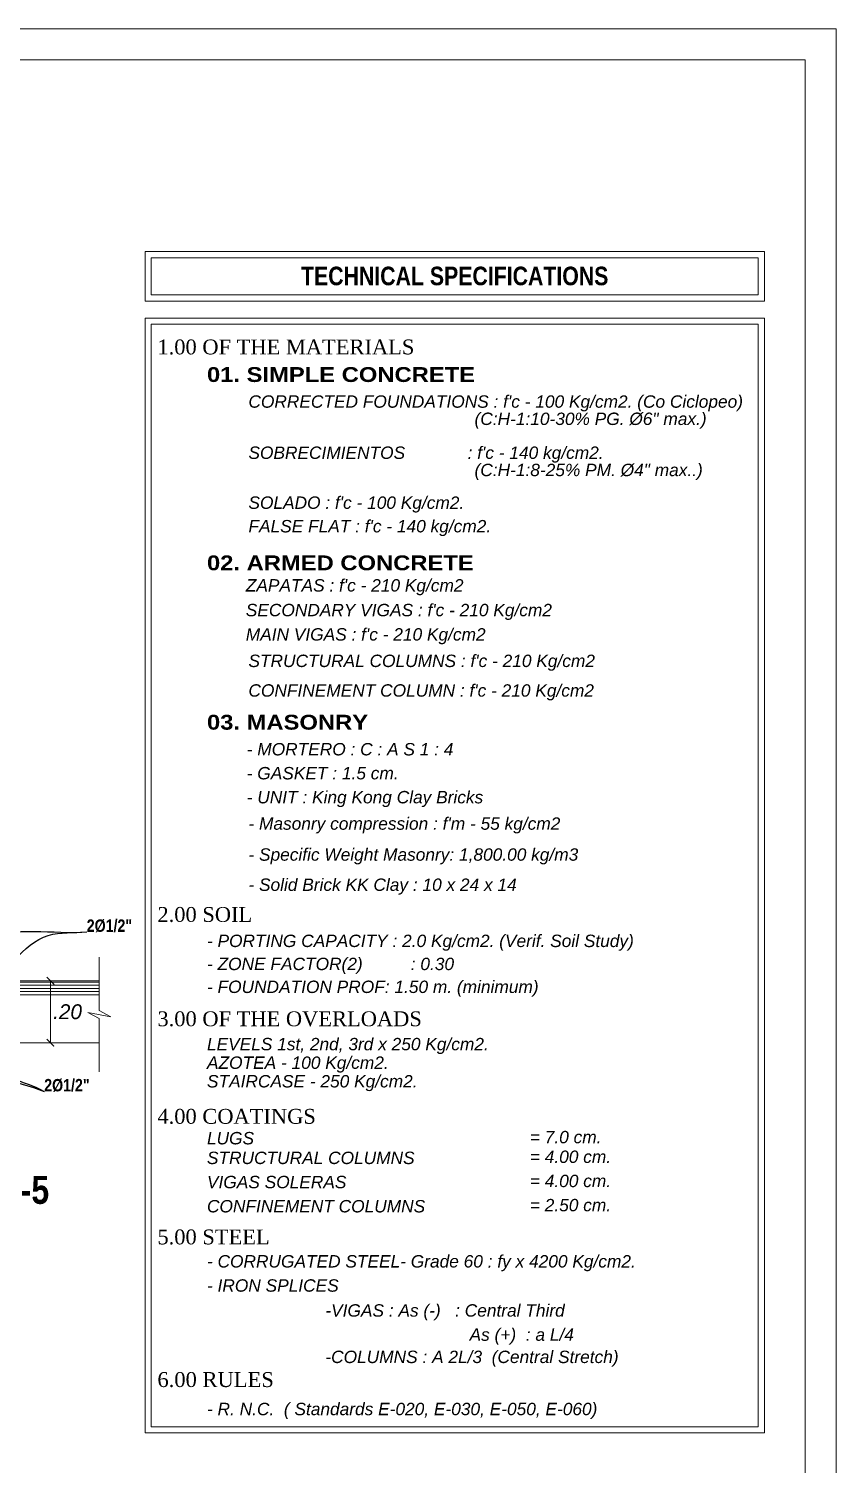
# Model space of a CAD drawing. Header units: millimetres. Extents: x 56 to 215, y 47 to 103.
# Drawn here: x 91.11 to 97.63, y 62.51 to 74.1 of the extents above; entities that cross this region are included whole.
import ezdxf
from ezdxf.enums import TextEntityAlignment as Align

# ---------------------------------------------------------------- set-up
doc = ezdxf.new("R2010")
doc.units = ezdxf.units.MM
for name, color, linetype, lineweight in [('E_Columna', 3, 'Continuous', 25), ('G_Complemento', 30, 'Continuous', 20), ('G_Sombreados', 8, 'Continuous', 9), ('G_Texto', 122, 'Continuous', 20)]:
    doc.layers.add(name, color=color, linetype=linetype, lineweight=lineweight)
doc.layers.add('G_Acotación', color=171, linetype='Continuous')
doc.styles.add('AMBIENTES', font='ARIALNB.TTF', dxfattribs={"height": 0.15})
doc.styles.add('ARIAL', font='ariali.ttf', dxfattribs={"height": 0.12})
doc.styles.add('ArialBlack', font='')
doc.styles.add('Cotas', font='ARIALNB.TTF', dxfattribs={"height": 0.1})
doc.styles.add('Dutch801Rm', font='dutchb.ttf')
doc.styles.add('Notas', font='ARIALNB.TTF', dxfattribs={"height": 0.15})
doc.styles.get('ArialBlack').set_extended_font_data('Arial Black')
doc.dimstyles.new('120', dxfattribs={"dimtxt": 1, "dimasz": 0.06, "dimexe": 0.06, "dimexo": 0.1, "dimgap": 0.08, "dimtad": 3, "dimtih": 1, "dimtoh": 1, "dimlfac": 0.4, "dimzin": 1, "dimdsep": 46, "dimtxsty": 'Cotas', "dimblk": 'ARCHTICK', "dimcen": 2.5, "dimdle": 0.06, "dimclrt": 21, "dimazin": 0, "dimtp": 0.2, "dimtm": 0.2, "dimtfac": 1, "dimtix": 1, "dimtmove": 1, "dimatfit": 0, "dimfxl": 1, "dimtolj": 1, "dimtzin": 1, "dimarcsym": 0})
doc.dimstyles.new('Lenin_20', dxfattribs={"dimscale": 0.5, "dimtxt": 0.1, "dimasz": 0.12, "dimexe": 0.15, "dimexo": 0.2, "dimgap": 0.05, "dimtad": 2, "dimtih": 1, "dimtoh": 1, "dimlfac": 0.4, "dimzin": 4, "dimdsep": 46, "dimtxsty": 'ARIAL', "dimblk": 'ARCHTICK', "dimcen": 0.12, "dimclrd": 256, "dimclre": 256, "dimclrt": 4, "dimazin": 1, "dimtm": 1e-09, "dimtfac": 1, "dimtmove": 2, "dimatfit": 2, "dimldrblk": 'ARCHTICK', "dimfxl": 1, "dimtolj": 1, "dimlwd": 13, "dimlwe": 18, "dimarcsym": 0})

# ---------------------------------------------------------------- blocks, each defined once
blk = doc.blocks.new('_ArchTick')
at = {"color": 0, "linetype": 'ByBlock', "const_width": 0.15}
blk.add_lwpolyline([(-0.5, -0.5), (0.5, 0.5)], dxfattribs=at)
blk = doc.blocks.new('*D690')
at = {"layer": 'Defpoints', "color": 0, "transparency": 16777216}
for p in [(90.861, 66.417), (91.281, 66.417), (90.861, 65.917)]:
    blk.add_point(p, dxfattribs=at)
at = {"layer": 'G_Acotación', "lineweight": 18, "transparency": 16777216}
for p, q in [((90.961, 66.417), (91.356, 66.417)), ((90.961, 65.917), (91.356, 65.917))]:
    blk.add_line(p, q, dxfattribs=at)
at = {"layer": 'G_Acotación', "lineweight": 13, "transparency": 16777216}
blk.add_line((91.281, 65.917), (91.281, 66.417), dxfattribs=at)
at = {"layer": 'G_Acotación', "lineweight": 13, "transparency": 16777216, "xscale": 0.06, "yscale": 0.06, "zscale": 0.06}
for p, rotation in [((91.281, 66.417), 90), ((91.281, 65.917), 270)]:
    blk.add_blockref('_ArchTick', p, dxfattribs=dict(at, rotation=rotation))
at = {"layer": 'G_Acotación', "color": 4, "lineweight": 5, "transparency": 16777216, "insert": (91.419, 66.167), "char_height": 0.12, "attachment_point": 5, "style": 'ARIAL'}
blk.add_mtext('\\A1;.20', dxfattribs=at)

msp = doc.modelspace()

# ---------------------------------------------------------------- hatches: boundary and pattern name
at = {"layer": 'G_Sombreados', "lineweight": 5}
h = msp.add_hatch(dxfattribs=at)
h.set_pattern_fill('LINE', color=256, scale=0.008, style=0)
h.set_pattern_definition([(0, (3.041138, 47.71184), (0, 0.0254), [])])
h.paths.add_polyline_path([(90.8611, 66.4166), (90.8611, 66.2916), (91.6736, 66.2916), (91.6736, 66.4166)])
h.paths.add_polyline_path([(90.2361, 66.2916), (90.2361, 66.4166), (89.5486, 66.4166), (89.5486, 66.2916)])

# ---------------------------------------------------------------- linework, layer by layer
at = {"lineweight": 5}
for points in [[(97.6255, 46.547), (97.6255, 74.1029), (56.5755, 74.1029), (56.5755, 46.547)], [(97.3755, 46.797), (97.3755, 73.8529), (56.8255, 73.8529), (56.8255, 46.797)]]:
    msp.add_lwpolyline(points, close=True, dxfattribs=at)
at = {"layer": 'G_Complemento', "lineweight": 5}
for p, q in [((91.6736, 66.4166), (89.5486, 66.4166)), ((90.8611, 65.9166), (91.6736, 65.9166))]:
    msp.add_line(p, q, dxfattribs=at)
at = {"layer": 'G_Complemento', "color": 7, "lineweight": 5}
for points in [[(92.0448, 71.9041), (97.0448, 71.9041), (97.0448, 72.3041), (92.0448, 72.3041)], [(92.0448, 71.9041), (97.0448, 71.9041), (97.0448, 72.3041), (92.0448, 72.3041)], [(92.0448, 62.7675), (97.0448, 62.7675), (97.0448, 71.7675), (92.0448, 71.7675)]]:
    msp.add_lwpolyline(points, close=True, dxfattribs=at)
at = {"layer": 'G_Complemento', "lineweight": 5}
for points in [[(92.0948, 71.9541), (96.9948, 71.9541), (96.9948, 72.2541), (92.0948, 72.2541)], [(92.0948, 62.8175), (96.9948, 62.8175), (96.9948, 71.7175), (92.0948, 71.7175)]]:
    msp.add_lwpolyline(points, close=True, dxfattribs=at)
msp.add_lwpolyline([(91.6736, 66.6069), (91.6736, 66.1776), (91.7681, 66.127), (91.5816, 66.1618), (91.6736, 66.1126), (91.6736, 65.6819)], dxfattribs=at)

# ---------------------------------------------------------------- texts
at = {"layer": 'E_Columna', "lineweight": 5, "style": 'Notas'}
msp.add_text('Section 5-5', height=0.225, rotation=0.03015, dxfattribs=at).set_placement((90.5832, 64.6166), align=Align.CENTER)
at = {"layer": 'G_Texto', "color": 1, "lineweight": 5, "style": 'Dutch801Rm'}
for s, height, p in [('1.00 OF THE MATERIALS', 0.12, (92.1448, 71.474)), ('2.00 SOIL', 0.12, (92.1448, 66.8928)), ('3.00 OF THE OVERLOADS', 0.12, (92.1448, 66.0507)), ('4.00 COATINGS', 0.12, (92.1448, 65.2633)), ('5.00 STEEL', 0.12, (92.1448, 64.2898)), ('6.00 RULES', 0.12042, (92.1448, 63.1383))]:
    msp.add_text(s, height=height, dxfattribs=at).set_placement(p)
at = {"layer": 'G_Texto', "lineweight": 5, "style": 'ArialBlack'}
for s, p in [('01. SIMPLE CONCRETE', (92.5448, 71.2512)), ('02. ARMED CONCRETE', (92.5448, 69.7311)), ('03. MASONRY', (92.5448, 68.4447))]:
    msp.add_text(s, height=0.12, dxfattribs=at).set_placement(p)
at = {"layer": 'G_Texto', "color": 7, "lineweight": 5, "style": 'ARIAL'}
for s, p in [("CORRECTED FOUNDATIONS : f'c - 100 Kg/cm2. (Co Ciclopeo)", (92.8795, 71.0433)), ('(C:H-1:10-30%%% PG. Ø6" max.)', (94.7049, 70.9039)), ("SOBRECIMIENTOS             : f'c - 140 kg/cm2. ", (92.8795, 70.6303)), ('(C:H-1:8-25%%% PM. Ø4" max..)', (94.7049, 70.4909)), ("SOLADO : f'c - 100 Kg/cm2. ", (92.8795, 70.2271)), ("FALSE FLAT : f'c - 140 kg/cm2.", (92.8795, 70.0371)), ("ZAPATAS : f'c - 210 Kg/cm2", (92.8582, 69.5596)), ("SECONDARY VIGAS : f'c - 210 Kg/cm2", (92.8582, 69.3601)), ("MAIN VIGAS : f'c - 210 Kg/cm2", (92.8582, 69.1638)), ("STRUCTURAL COLUMNS : f'c - 210 Kg/cm2", (92.8795, 68.9501)), ("CONFINEMENT COLUMN : f'c - 210 Kg/cm2 ", (92.8795, 68.711)), ('- MORTERO : C : A S 1 : 4', (92.8656, 68.2368)), ('- GASKET : 1.5 cm.', (92.8656, 68.0433)), ('- UNIT : King Kong Clay Bricks', (92.8656, 67.8497)), ("- Masonry compression : f'm - 55 kg/cm2", (92.8795, 67.6367)), ('- Specific Weight Masonry: 1,800.00 kg/m3', (92.8795, 67.3867)), ('- Solid Brick KK Clay : 10 x 24 x 14 ', (92.8795, 67.1431)), ('- PORTING CAPACITY : 2.0 Kg/cm2. (Verif. Soil Study)', (92.5448, 66.6898)), ('- ZONE FACTOR(2)          : 0.30', (92.5448, 66.5036)), ('- FOUNDATION PROF: 1.50 m. (minimum)', (92.5448, 66.3188)), ('LEVELS 1st, 2nd, 3rd x 250 Kg/cm2.', (92.5448, 65.8565)), ('AZOTEA - 100 Kg/cm2.', (92.5448, 65.7065)), ('STAIRCASE - 250 Kg/cm2.', (92.5448, 65.5565)), ('LUGS', (92.5448, 65.097)), ('  = 7.0 cm.', (95.0737, 65.1058)), ('STRUCTURAL COLUMNS', (92.5448, 64.9381)), ('  = 4.00 cm.', (95.0737, 64.9469)), ('VIGAS SOLERAS', (92.5448, 64.743)), ('  = 4.00 cm.', (95.0737, 64.7518)), ('CONFINEMENT COLUMNS', (92.5448, 64.5478)), ('  = 2.50 cm.', (95.0737, 64.5567)), ('- CORRUGATED STEEL- Grade 60 : fy x 4200 Kg/cm2.', (92.5448, 64.1029)), ('- IRON SPLICES', (92.5448, 63.9078)), ('-VIGAS : As (-)   : Central Third', (93.5005, 63.7064)), ('                              As (+)  : a L/4', (93.5005, 63.5113)), ('-COLUMNS : A 2L/3  (Central Stretch)', (93.5005, 63.3317)), ('- R. N.C.  ( Standards E-020, E-030, E-050, E-060)', (92.5448, 62.9108))]:
    msp.add_text(s, height=0.1, dxfattribs=at).set_placement(p)
at = {"layer": 'G_Texto', "color": 4, "lineweight": 5, "style": 'Cotas'}
for p in [(91.5739, 66.8125), (91.2306, 65.5248)]:
    msp.add_text('2Ø1/2"', height=0.1, rotation=360, dxfattribs=at).set_placement(p)
at = {"layer": 'G_Texto', "color": 5, "lineweight": 5, "insert": (94.5448, 72.106), "char_height": 0.15, "width": 4.46623, "attachment_point": 5, "style": 'AMBIENTES'}
msp.add_mtext('TECHNICAL SPECIFICATIONS', dxfattribs=at)

# ---------------------------------------------------------------- dimensions: what is measured, and where the dimension line sits
at = {"layer": 'G_Acotación', "lineweight": 5}
dim = msp.add_linear_dim(base=(91.2814, 66.4166), p1=(90.8611, 65.9166), p2=(90.8611, 66.4166), angle=90, dimstyle='Lenin_20', dxfattribs=at)
dim.commit()
dim.dimension.update_dxf_attribs({"geometry": '*D690', "text_midpoint": (91.4189, 66.1666)})

# ---------------------------------------------------------------- leaders
at = {"layer": 'G_Texto', "lineweight": 5, "path_type": 1}
for points in [[(90.3894, 66.3074), (90.765, 66.7413), (91.5739, 66.8125)], [(90.7493, 66.3097), (91.2632, 66.7838), (91.5739, 66.8125)], [(90.3673, 66.0478), (90.5549, 65.799), (91.2306, 65.5248)], [(90.7298, 66.0478), (90.7669, 65.7855), (91.2306, 65.5248)]]:
    msp.add_leader(points, dimstyle='120', override={"dimasz": 0.12, "dimgap": 0.08, "dimtad": 0, "dimclrd": 256, "dimldrblk": 'ClosedBlank'}, dxfattribs=at)

doc.saveas('drawing.dxf')
